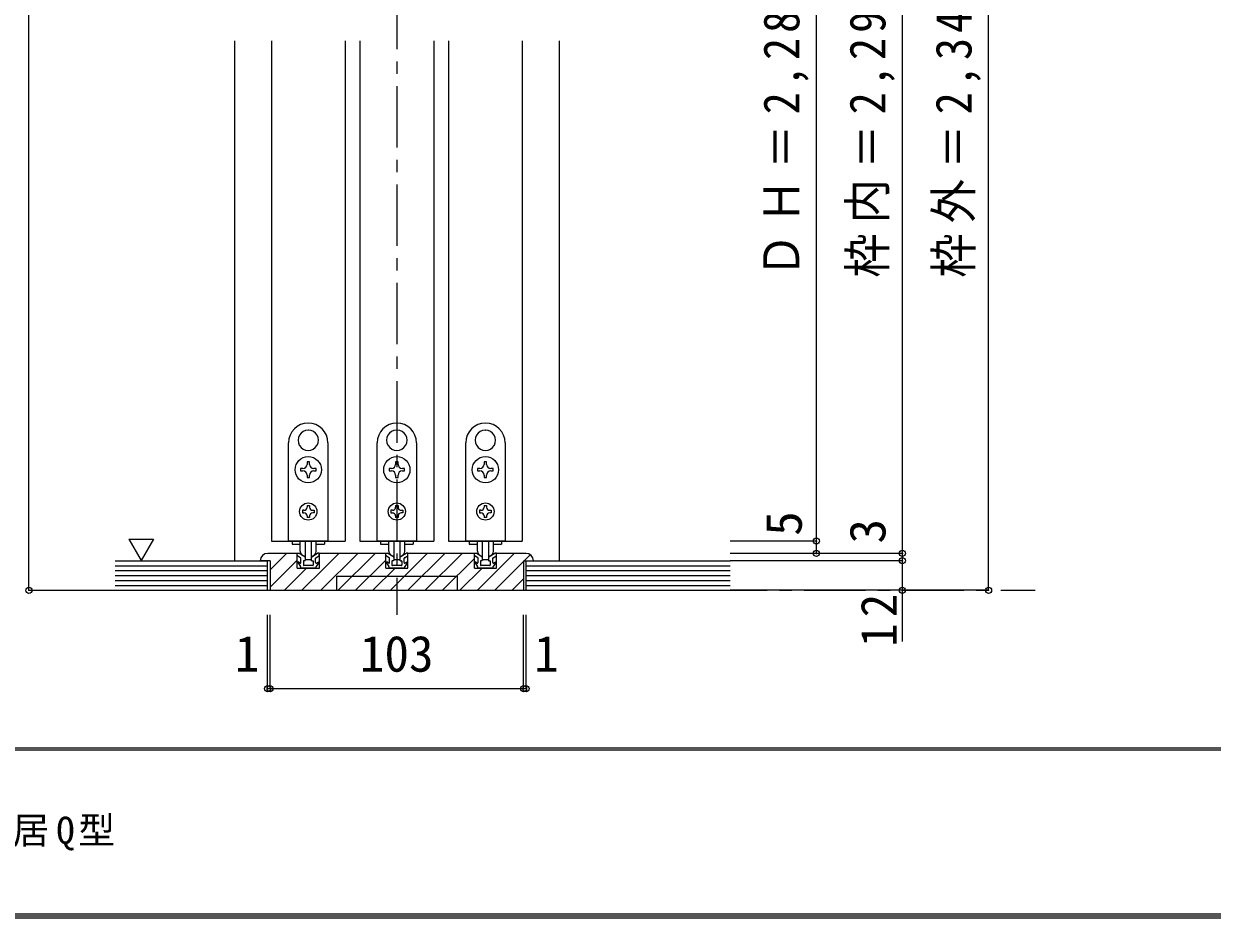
# Model space of a CAD drawing. Units: millimetres at full size, sheet at 1:5; details may follow other scales. Extents: x -973 to 977, y -718 to 696.
# Drawn here: x -486.3 to -3.3, y -700.8 to -337.2 of the extents above; entities that cross this region are included whole.
import ezdxf
from ezdxf.enums import TextEntityAlignment as Align

# ---------------------------------------------------------------- set-up
doc = ezdxf.new("R2010")
doc.units = ezdxf.units.MM
doc.header["$LTSCALE"] = 5
doc.header["$PDMODE"] = 32
doc.header["$PDSIZE"] = 2.5
doc.linetypes.add('CHAIN1', pattern=[8, 5, -1, 1, -1])
doc.linetypes.add('DASHED2', pattern=[3, 2, -1])
for name, color, linetype in [('0-1_通り芯', 4, 'CHAIN1'), ('0-3_仕上げ', 2, 'Continuous'), ('0-4_枠', 3, 'Continuous'), ('0-6_扉', 6, 'Continuous'), ('0-7_金物', 7, 'Continuous'), ('0-A_文字', 7, 'Continuous'), ('0-B_寸法', 7, 'Continuous'), ('0-C_ハッチ', 4, 'Continuous'), ('F-1_枠', 6, 'Continuous'), ('F-A_文字', 7, 'Continuous')]:
    doc.layers.add(name, color=color, linetype=linetype)
doc.styles.add('ＭＳ ゴシック', font='')
doc.styles.get('ＭＳ ゴシック').set_extended_font_data('MS Gothic')

msp = doc.modelspace()

# ---------------------------------------------------------------- linework, layer by layer
at = {"layer": '0-1_通り芯'}
for p, q in [((-334.656, -2.5), (-334.656, -577.5)), ((-449.156, -567.5), (-75.156, -567.5))]:
    msp.add_line(p, q, dxfattribs=at)
at = {"layer": '0-3_仕上げ'}
for p, q in [((-449.156, -555.5), (-387.156, -555.5)), ((-387.156, -567.5), (-387.156, -555.5)), ((-282.155, -555.5), (-199.156, -555.5)), ((-282.155, -567.5), (-282.155, -555.5)), ((-449.156, -567.5), (-199.156, -567.5))]:
    msp.add_line(p, q, dxfattribs=at)
at = {"layer": '0-3_仕上げ', "color": 7}
for p, q in [((-449.156, -557.5), (-387.156, -557.5)), ((-449.156, -559.5), (-387.156, -559.5)), ((-282.155, -557.5), (-199.156, -557.5)), ((-282.155, -559.5), (-199.156, -559.5)), ((-449.156, -561.5), (-387.156, -561.5)), ((-449.156, -563.5), (-387.156, -563.5)), ((-282.155, -561.5), (-199.156, -561.5)), ((-282.155, -563.5), (-199.156, -563.5)), ((-449.156, -565.5), (-387.156, -565.5)), ((-282.155, -565.5), (-199.156, -565.5))]:
    msp.add_line(p, q, dxfattribs=at)
at = {"layer": '0-4_枠', "linetype": 'DASHED2'}
msp.add_line((-268.656, -344.17), (-268.656, -555.5), dxfattribs=at)
at = {"layer": '0-4_枠'}
for p, q in [((-375.136, -552.5), (-387.136, -552.5)), ((-375.136, -558.465), (-375.136, -552.5)), ((-366.136, -558.465), (-366.136, -552.5)), ((-339.136, -552.5), (-366.136, -552.5)), ((-339.136, -558.465), (-339.136, -552.5)), ((-339.136, -558.465), (-339.136, -552.5)), ((-330.136, -558.465), (-330.136, -552.5)), ((-303.136, -552.5), (-330.136, -552.5)), ((-303.136, -558.465), (-303.136, -552.5)), ((-303.136, -558.465), (-303.136, -552.5)), ((-282.136, -552.5), (-294.136, -552.5)), ((-294.136, -558.465), (-294.136, -552.5)), ((-386.136, -555.5), (-390.136, -555.5)), ((-386.136, -555.5), (-386.136, -567.5)), ((-375.136, -558.465), (-366.136, -558.465)), ((-339.136, -558.465), (-330.136, -558.465)), ((-303.136, -558.465), (-294.136, -558.465)), ((-283.136, -555.5), (-283.136, -567.5)), ((-283.136, -555.5), (-279.136, -555.5)), ((-359.136, -561.8), (-359.136, -567.5)), ((-386.136, -567.5), (-283.136, -567.5))]:
    msp.add_line(p, q, dxfattribs=at)
msp.add_lwpolyline([(-359.136, -561.8), (-310.136, -561.8), (-310.136, -567.5)], dxfattribs=at)
for centre, start, end in [((-387.136, -555.5), 90, 180), ((-282.136, -555.5), 0, 90)]:
    msp.add_arc(centre, 3, start, end, dxfattribs=at)
at = {"layer": '0-6_扉'}
for p, q in [((-385.656, -344.17), (-385.656, -547.5)), ((-355.656, -344.17), (-355.656, -547.5)), ((-349.656, -344.17), (-349.656, -547.5)), ((-319.656, -344.17), (-319.656, -547.5)), ((-313.656, -344.17), (-313.656, -547.5)), ((-283.656, -344.17), (-283.656, -547.5)), ((-385.656, -547.5), (-355.656, -547.5)), ((-349.656, -547.5), (-319.656, -547.5)), ((-313.656, -547.5), (-283.656, -547.5))]:
    msp.add_line(p, q, dxfattribs=at)
at = {"layer": '0-7_金物'}
for p, q in [((-370.755, -502.351), (-370.656, -502.45)), ((-370.557, -502.351), (-370.656, -502.45)), ((-334.755, -502.351), (-334.656, -502.45)), ((-334.557, -502.351), (-334.656, -502.45)), ((-298.755, -502.351), (-298.656, -502.45)), ((-298.557, -502.351), (-298.656, -502.45)), ((-378.656, -547.5), (-378.656, -507.5)), ((-374.298, -508.489), (-374.163, -508.525)), ((-374.199, -508.66), (-374.163, -508.525)), ((-367.013, -508.489), (-367.148, -508.525)), ((-367.112, -508.66), (-367.148, -508.525)), ((-362.656, -507.5), (-362.656, -547.5)), ((-342.656, -547.5), (-342.656, -507.5)), ((-338.298, -508.489), (-338.163, -508.525)), ((-338.199, -508.66), (-338.163, -508.525)), ((-331.013, -508.489), (-331.148, -508.525)), ((-331.112, -508.66), (-331.148, -508.525)), ((-326.656, -507.5), (-326.656, -547.5)), ((-306.656, -547.5), (-306.656, -507.5)), ((-302.298, -508.489), (-302.163, -508.525)), ((-302.199, -508.66), (-302.163, -508.525)), ((-295.013, -508.489), (-295.148, -508.525)), ((-295.112, -508.66), (-295.148, -508.525)), ((-290.656, -507.5), (-290.656, -547.5)), ((-371.156, -515.35), (-371.156, -516.3)), ((-370.156, -515.35), (-371.156, -515.35)), ((-370.156, -516.3), (-370.156, -515.35)), ((-335.156, -515.35), (-335.156, -516.3)), ((-334.156, -515.35), (-335.156, -515.35)), ((-334.156, -516.3), (-334.156, -515.35)), ((-299.156, -515.35), (-299.156, -516.3)), ((-298.156, -515.35), (-299.156, -515.35)), ((-298.156, -516.3), (-298.156, -515.35)), ((-372.856, -518), (-373.806, -518)), ((-373.806, -518), (-373.806, -519)), ((-373.806, -519), (-372.856, -519)), ((-370.156, -521.65), (-370.156, -520.7)), ((-367.506, -518), (-368.456, -518)), ((-368.456, -519), (-367.506, -519)), ((-367.506, -519), (-367.506, -518)), ((-336.856, -518), (-337.806, -518)), ((-337.806, -518), (-337.806, -519)), ((-337.806, -519), (-336.856, -519)), ((-334.156, -521.65), (-334.156, -520.7)), ((-331.506, -518), (-332.456, -518)), ((-332.456, -519), (-331.506, -519)), ((-331.506, -519), (-331.506, -518)), ((-300.856, -518), (-301.806, -518)), ((-301.806, -518), (-301.806, -519)), ((-301.806, -519), (-300.856, -519)), ((-298.156, -521.65), (-298.156, -520.7)), ((-295.506, -518), (-296.456, -518)), ((-296.456, -519), (-295.506, -519)), ((-295.506, -519), (-295.506, -518)), ((-372.456, -535), (-373.056, -535)), ((-373.056, -535), (-373.056, -536)), ((-373.056, -536), (-372.456, -536)), ((-371.156, -533.1), (-370.156, -533.1)), ((-371.156, -533.1), (-371.156, -533.7)), ((-370.156, -533.1), (-370.156, -533.7)), ((-368.856, -535), (-368.256, -535)), ((-336.456, -535), (-337.056, -535)), ((-337.056, -535), (-337.056, -536)), ((-337.056, -536), (-336.456, -536)), ((-335.156, -533.1), (-334.156, -533.1)), ((-335.156, -533.1), (-335.156, -533.7)), ((-334.156, -533.1), (-334.156, -533.7)), ((-332.856, -535), (-332.256, -535)), ((-300.456, -535), (-301.056, -535)), ((-301.056, -535), (-301.056, -536)), ((-301.056, -536), (-300.456, -536)), ((-299.156, -533.1), (-298.156, -533.1)), ((-299.156, -533.1), (-299.156, -533.7)), ((-298.156, -533.1), (-298.156, -533.7)), ((-296.856, -535), (-296.256, -535)), ((-371.156, -537.3), (-371.156, -537.9)), ((-370.156, -537.9), (-371.156, -537.9)), ((-370.156, -537.3), (-370.156, -537.9)), ((-335.156, -537.3), (-335.156, -537.9)), ((-334.156, -537.9), (-335.156, -537.9)), ((-334.156, -537.3), (-334.156, -537.9)), ((-299.156, -537.3), (-299.156, -537.9)), ((-298.156, -537.9), (-299.156, -537.9)), ((-298.156, -537.3), (-298.156, -537.9)), ((-362.656, -547.5), (-378.656, -547.5)), ((-377.256, -547.5), (-377.256, -548.7)), ((-377.256, -548.7), (-373.873, -548.7)), ((-373.906, -551.628), (-373.906, -547.5)), ((-371.906, -547.5), (-371.906, -555.265)), ((-369.406, -547.5), (-369.406, -555.265)), ((-367.438, -548.7), (-364.056, -548.7)), ((-367.406, -551.628), (-367.406, -547.5)), ((-364.056, -547.5), (-364.056, -548.7)), ((-326.656, -547.5), (-342.656, -547.5)), ((-341.256, -547.5), (-341.256, -548.7)), ((-341.256, -548.7), (-337.873, -548.7)), ((-337.906, -551.628), (-337.906, -547.5)), ((-335.906, -547.5), (-335.906, -555.265)), ((-333.406, -547.5), (-333.406, -555.265)), ((-331.438, -548.7), (-328.056, -548.7)), ((-331.406, -551.628), (-331.406, -547.5)), ((-328.056, -547.5), (-328.056, -548.7)), ((-290.656, -547.5), (-306.656, -547.5)), ((-305.256, -547.5), (-305.256, -548.7)), ((-305.256, -548.7), (-301.873, -548.7)), ((-301.906, -551.628), (-301.906, -547.5)), ((-299.906, -547.5), (-299.906, -555.265)), ((-297.406, -547.5), (-297.406, -555.265)), ((-295.438, -548.7), (-292.056, -548.7)), ((-295.406, -551.628), (-295.406, -547.5)), ((-292.056, -547.5), (-292.056, -548.7)), ((-375.106, -552.465), (-374.466, -552.465)), ((-375.106, -553.192), (-375.106, -552.465)), ((-373.756, -554.261), (-374.856, -553.625)), ((-372.056, -553.856), (-374.466, -552.465)), ((-373.656, -556.253), (-373.656, -554.434)), ((-372.106, -555.465), (-372.456, -555.465)), ((-369.706, -555.128), (-371.606, -555.128)), ((-369.256, -553.856), (-366.845, -552.465)), ((-369.206, -555.465), (-368.856, -555.465)), ((-367.656, -556.253), (-367.656, -554.434)), ((-367.556, -554.261), (-366.456, -553.625)), ((-366.206, -552.465), (-366.845, -552.465)), ((-366.206, -553.192), (-366.206, -552.465)), ((-339.106, -552.465), (-338.466, -552.465)), ((-339.106, -553.192), (-339.106, -552.465)), ((-337.756, -554.261), (-338.856, -553.625)), ((-336.056, -553.856), (-338.466, -552.465)), ((-337.656, -556.253), (-337.656, -554.434)), ((-336.106, -555.465), (-336.456, -555.465)), ((-333.706, -555.128), (-335.606, -555.128)), ((-333.256, -553.856), (-330.845, -552.465)), ((-333.206, -555.465), (-332.856, -555.465)), ((-331.656, -556.253), (-331.656, -554.434)), ((-331.556, -554.261), (-330.456, -553.625)), ((-330.206, -552.465), (-330.845, -552.465)), ((-330.206, -553.192), (-330.206, -552.465)), ((-303.106, -552.465), (-302.466, -552.465)), ((-303.106, -553.192), (-303.106, -552.465)), ((-301.756, -554.261), (-302.856, -553.625)), ((-300.056, -553.856), (-302.466, -552.465)), ((-301.656, -556.253), (-301.656, -554.434)), ((-300.106, -555.465), (-300.456, -555.465)), ((-297.706, -555.128), (-299.606, -555.128)), ((-297.256, -553.856), (-294.845, -552.465)), ((-297.206, -555.465), (-296.856, -555.465)), ((-295.656, -556.253), (-295.656, -554.434)), ((-295.556, -554.261), (-294.456, -553.625)), ((-294.206, -552.465), (-294.845, -552.465)), ((-294.206, -553.192), (-294.206, -552.465)), ((-374.956, -556.165), (-373.856, -557.865)), ((-373.956, -556.427), (-374.756, -555.965)), ((-373.856, -557.965), (-373.856, -557.865)), ((-367.956, -558.465), (-373.356, -558.465)), ((-372.656, -555.665), (-372.656, -557.265)), ((-368.856, -557.465), (-372.456, -557.465)), ((-368.656, -555.665), (-368.656, -557.265)), ((-366.356, -556.165), (-367.456, -557.865)), ((-367.456, -557.965), (-367.456, -557.865)), ((-367.356, -556.427), (-366.556, -555.965)), ((-338.956, -556.165), (-337.856, -557.865)), ((-337.956, -556.427), (-338.756, -555.965)), ((-337.856, -557.965), (-337.856, -557.865)), ((-331.956, -558.465), (-337.356, -558.465)), ((-336.656, -555.665), (-336.656, -557.265)), ((-332.856, -557.465), (-336.456, -557.465)), ((-332.656, -555.665), (-332.656, -557.265)), ((-330.356, -556.165), (-331.456, -557.865)), ((-331.456, -557.965), (-331.456, -557.865)), ((-331.356, -556.427), (-330.556, -555.965)), ((-302.956, -556.165), (-301.856, -557.865)), ((-301.956, -556.427), (-302.756, -555.965)), ((-301.856, -557.965), (-301.856, -557.865)), ((-295.956, -558.465), (-301.356, -558.465)), ((-300.656, -555.665), (-300.656, -557.265)), ((-296.856, -557.465), (-300.456, -557.465)), ((-296.656, -555.665), (-296.656, -557.265)), ((-294.356, -556.165), (-295.456, -557.865)), ((-295.456, -557.965), (-295.456, -557.865)), ((-295.356, -556.427), (-294.556, -555.965))]:
    msp.add_line(p, q, dxfattribs=at)
for points in [[(-371.156, -520.7), (-371.156, -521.65), (-370.156, -521.65)], [(-335.156, -520.7), (-335.156, -521.65), (-334.156, -521.65)], [(-299.156, -520.7), (-299.156, -521.65), (-298.156, -521.65)], [(-368.256, -535), (-368.256, -536), (-368.856, -536)], [(-332.256, -535), (-332.256, -536), (-332.856, -536)], [(-296.256, -535), (-296.256, -536), (-296.856, -536)]]:
    msp.add_lwpolyline(points, dxfattribs=at)
for centre, radius in [((-370.656, -518.5), 5.35), ((-334.656, -518.5), 5.35), ((-298.656, -518.5), 5.35), ((-370.656, -535.5), 3.5), ((-334.656, -535.5), 3.5), ((-298.656, -535.5), 3.5)]:
    msp.add_circle(centre, radius, dxfattribs=at)
for centre, radius, start, end in [((-370.656, -507.5), 8, 0, 180), ((-334.656, -507.5), 8, 0, 180), ((-298.656, -507.5), 8, 0, 180), ((-370.656, -506.5), 4.15, 91.3645, 208.6355), ((-370.656, -506.5), 4.15, 331.3645, 88.6355), ((-334.656, -506.5), 4.15, 91.3645, 208.6355), ((-334.656, -506.5), 4.15, 331.3645, 88.6355), ((-298.656, -506.5), 4.15, 91.3645, 208.6355), ((-298.656, -506.5), 4.15, 331.3645, 88.6355), ((-370.656, -506.5), 4.15, 211.3645, 328.6355), ((-334.656, -506.5), 4.15, 211.3645, 328.6355), ((-298.656, -506.5), 4.15, 211.3645, 328.6355), ((-372.856, -516.3), 1.7, 270, 0), ((-368.456, -516.3), 1.7, 180, 270), ((-336.856, -516.3), 1.7, 270, 0), ((-332.456, -516.3), 1.7, 180, 270), ((-300.856, -516.3), 1.7, 270, 0), ((-296.456, -516.3), 1.7, 180, 270), ((-372.856, -520.7), 1.7, 0, 90), ((-368.456, -520.7), 1.7, 90, 180), ((-336.856, -520.7), 1.7, 0, 90), ((-332.456, -520.7), 1.7, 90, 180), ((-300.856, -520.7), 1.7, 0, 90), ((-296.456, -520.7), 1.7, 90, 180), ((-372.456, -533.7), 1.3, 270, 0), ((-372.456, -537.3), 1.3, 0, 90), ((-368.856, -533.7), 1.3, 180, 270), ((-368.856, -537.3), 1.3, 90, 180), ((-336.456, -533.7), 1.3, 270, 0), ((-336.456, -537.3), 1.3, 0, 90), ((-332.856, -533.7), 1.3, 180, 270), ((-332.856, -537.3), 1.3, 90, 180), ((-300.456, -533.7), 1.3, 270, 0), ((-300.456, -537.3), 1.3, 0, 90), ((-296.856, -533.7), 1.3, 180, 270), ((-296.856, -537.3), 1.3, 90, 180), ((-374.606, -553.192), 0.5, 180, 240), ((-371.906, -551.628), 2, 180, 264.78409), ((-373.856, -554.434), 0.2, 0, 60), ((-372.456, -555.665), 0.2, 90, 180), ((-372.106, -555.265), 0.2, 270, 0), ((-372.106, -553.819), 0.2, 0, 84.78409), ((-372.206, -554.116), 0.3, 0, 60), ((-371.606, -554.828), 0.3, 180, 270), ((-369.706, -554.828), 0.3, 270, 0), ((-369.206, -553.819), 0.2, 95.21591, 180), ((-369.106, -554.116), 0.3, 120, 180), ((-369.206, -555.265), 0.2, 180, 270), ((-369.406, -551.628), 2, 275.21591, 0), ((-368.856, -555.665), 0.2, 0, 90), ((-367.456, -554.434), 0.2, 120, 180), ((-366.706, -553.192), 0.5, 300, 360), ((-338.606, -553.192), 0.5, 180, 240), ((-335.906, -551.628), 2, 180, 264.78409), ((-337.856, -554.434), 0.2, 0, 60), ((-336.456, -555.665), 0.2, 90, 180), ((-336.106, -555.265), 0.2, 270, 0), ((-336.106, -553.819), 0.2, 0, 84.78409), ((-336.206, -554.116), 0.3, 0, 60), ((-335.606, -554.828), 0.3, 180, 270), ((-333.706, -554.828), 0.3, 270, 0), ((-333.206, -553.819), 0.2, 95.21591, 180), ((-333.106, -554.116), 0.3, 120, 180), ((-333.206, -555.265), 0.2, 180, 270), ((-333.406, -551.628), 2, 275.21591, 0), ((-332.856, -555.665), 0.2, 0, 90), ((-331.456, -554.434), 0.2, 120, 180), ((-330.706, -553.192), 0.5, 300, 360), ((-302.606, -553.192), 0.5, 180, 240), ((-299.906, -551.628), 2, 180, 264.78409), ((-301.856, -554.434), 0.2, 0, 60), ((-300.456, -555.665), 0.2, 90, 180), ((-300.106, -555.265), 0.2, 270, 0), ((-300.106, -553.819), 0.2, 0, 84.78409), ((-300.206, -554.116), 0.3, 0, 60), ((-299.606, -554.828), 0.3, 180, 270), ((-297.706, -554.828), 0.3, 270, 0), ((-297.206, -553.819), 0.2, 95.21591, 180), ((-297.106, -554.116), 0.3, 120, 180), ((-297.206, -555.265), 0.2, 180, 270), ((-297.406, -551.628), 2, 275.21591, 0), ((-296.856, -555.665), 0.2, 0, 90), ((-295.456, -554.434), 0.2, 120, 180), ((-294.706, -553.192), 0.5, 300, 360), ((-374.756, -556.165), 0.2, 90, 180), ((-373.856, -556.253), 0.2, 240, 0), ((-373.356, -557.965), 0.5, 180, 270), ((-372.456, -557.265), 0.2, 180, 270), ((-368.856, -557.265), 0.2, 270, 0), ((-367.956, -557.965), 0.5, 270, 0), ((-367.456, -556.253), 0.2, 180, 300), ((-366.556, -556.165), 0.2, 0, 90), ((-338.756, -556.165), 0.2, 90, 180), ((-337.856, -556.253), 0.2, 240, 0), ((-337.356, -557.965), 0.5, 180, 270), ((-336.456, -557.265), 0.2, 180, 270), ((-332.856, -557.265), 0.2, 270, 0), ((-331.956, -557.965), 0.5, 270, 0), ((-331.456, -556.253), 0.2, 180, 300), ((-330.556, -556.165), 0.2, 0, 90), ((-302.756, -556.165), 0.2, 90, 180), ((-301.856, -556.253), 0.2, 240, 0), ((-301.356, -557.965), 0.5, 180, 270), ((-300.456, -557.265), 0.2, 180, 270), ((-296.856, -557.265), 0.2, 270, 0), ((-295.956, -557.965), 0.5, 270, 0), ((-295.456, -556.253), 0.2, 180, 300), ((-294.556, -556.165), 0.2, 0, 90)]:
    msp.add_arc(centre, radius, start, end, dxfattribs=at)
at = {"layer": '0-A_文字'}
for p, q in [((-443.591, -546.686), (-433.591, -546.686)), ((-443.591, -546.686), (-438.591, -555.347)), ((-433.591, -546.686), (-438.591, -555.347))]:
    msp.add_line(p, q, dxfattribs=at)
at = {"layer": '0-B_寸法', "color": 4}
for p, q in [((-484.156, -567.5), (-484.156, -69.84)), ((-94.156, -567.5), (-94.156, -77.84)), ((-129.156, -555.5), (-129.156, -113.84)), ((-164.156, -547.5), (-164.156, -120.84)), ((-164.156, -547.5), (-199.156, -547.5)), ((-164.156, -552.5), (-164.156, -547.5)), ((-129.156, -552.5), (-199.156, -552.5)), ((-129.156, -555.5), (-199.156, -555.5)), ((-129.156, -588.359), (-129.156, -555.5)), ((-484.156, -567.5), (-449.156, -567.5)), ((-94.156, -567.5), (-199.156, -567.5)), ((-387.156, -607.5), (-387.156, -577.5)), ((-386.156, -607.5), (-386.156, -577.5)), ((-283.156, -607.5), (-283.156, -577.5)), ((-282.156, -607.5), (-282.156, -577.5)), ((-387.156, -607.5), (-386.156, -607.5)), ((-386.156, -607.5), (-283.156, -607.5)), ((-283.156, -607.5), (-282.156, -607.5))]:
    msp.add_line(p, q, dxfattribs=at)
at = {"layer": '0-B_寸法'}
for p in [(-164.156, -547.5), (-164.156, -552.5), (-129.156, -552.5), (-129.156, -555.5), (-484.156, -567.5), (-129.156, -567.5), (-94.156, -567.5), (-387.156, -607.5), (-386.156, -607.5), (-283.156, -607.5), (-282.156, -607.5)]:
    msp.add_point(p, dxfattribs=at)
at = {"layer": '0-C_ハッチ'}
for p, q in [((-400.656, -344.17), (-400.656, -555.5)), ((-268.656, -344.17), (-268.656, -555.5)), ((-386.136, -559.14), (-379.496, -552.5)), ((-386.136, -566.211), (-375.136, -555.211)), ((-365.567, -567.5), (-350.567, -552.5)), ((-364.636, -558.853), (-358.283, -552.5)), ((-358.496, -567.5), (-343.496, -552.5)), ((-351.425, -567.5), (-339.136, -555.211)), ((-337.283, -567.5), (-322.283, -552.5)), ((-330.212, -567.5), (-315.212, -552.5)), ((-323.141, -567.5), (-308.14, -552.5)), ((-316.069, -567.5), (-303.136, -554.566)), ((-294.136, -559.709), (-286.927, -552.5)), ((-282.856, -555.5), (-280.405, -553.049)), ((-380.354, -567.5), (-371.318, -558.465)), ((-373.283, -567.5), (-364.247, -558.465)), ((-344.354, -567.5), (-335.318, -558.465)), ((-308.998, -567.5), (-299.963, -558.465)), ((-301.927, -567.5), (-293.927, -559.5)), ((-294.856, -567.5), (-283.136, -555.779)), ((-287.785, -567.5), (-283.136, -562.851))]:
    msp.add_line(p, q, dxfattribs=at)
at = {"layer": 'F-1_枠'}
for p, q in [((976.653, -631.667), (-973.347, -631.667)), ((976.653, -632.5), (-973.347, -632.5)), ((976.653, -699.167), (-973.347, -699.167)), ((976.653, -700), (-973.347, -700)), ((976.653, -700.833), (-973.347, -700.833))]:
    msp.add_line(p, q, dxfattribs=at)

# ---------------------------------------------------------------- texts
at = {"layer": '0-4_枠', "color": 7, "char_height": 14.66, "attachment_point": 7, "rotation": 90, "style": 'ＭＳ ゴシック'}
for s, insert in [('\\T1.23;\\W0.9;ＤＨ＝2,284\\~(1,983)', (-167.156, -440.42)), ('\\T1.23;\\W0.9;枠内＝2,296\\~(1,994)', (-132.156, -440.42)), ('\\T1.23;\\W0.9;枠外＝2,347\\~(2,045)', (-97.156, -440.42))]:
    msp.add_mtext(s, dxfattribs=dict(at, insert=insert))
at = {"layer": '0-B_寸法', "style": 'ＭＳ ゴシック'}
for s, p in [('5', (-165.666, -545.357)), ('3', (-131.656, -548.5))]:
    msp.add_text(s, height=14.66, rotation=90, dxfattribs=at).set_placement(p, align=Align.BOTTOM_LEFT)
for s, p in [('1', (-400.456, -605)), ('103', (-349.656, -605)), ('1', (-278.856, -605))]:
    msp.add_text(s, height=14.66, dxfattribs=at).set_placement(p, align=Align.BOTTOM_LEFT)
at = {"layer": '0-B_寸法', "insert": (-131.484, -590.483), "char_height": 14.66, "attachment_point": 7, "rotation": 90, "style": 'ＭＳ ゴシック'}
msp.add_mtext('\\T1.27;\\W0.95;12', dxfattribs=at)
at = {"layer": 'F-A_文字', "insert": (-847.938, -673.333), "char_height": 11, "attachment_point": 7, "style": 'ＭＳ ゴシック'}
msp.add_mtext('\\T1.19;ピノアース\u3000H20収納３連引き戸\u30003方枠＋敷居Q型', dxfattribs=at)

doc.saveas('drawing.dxf')
